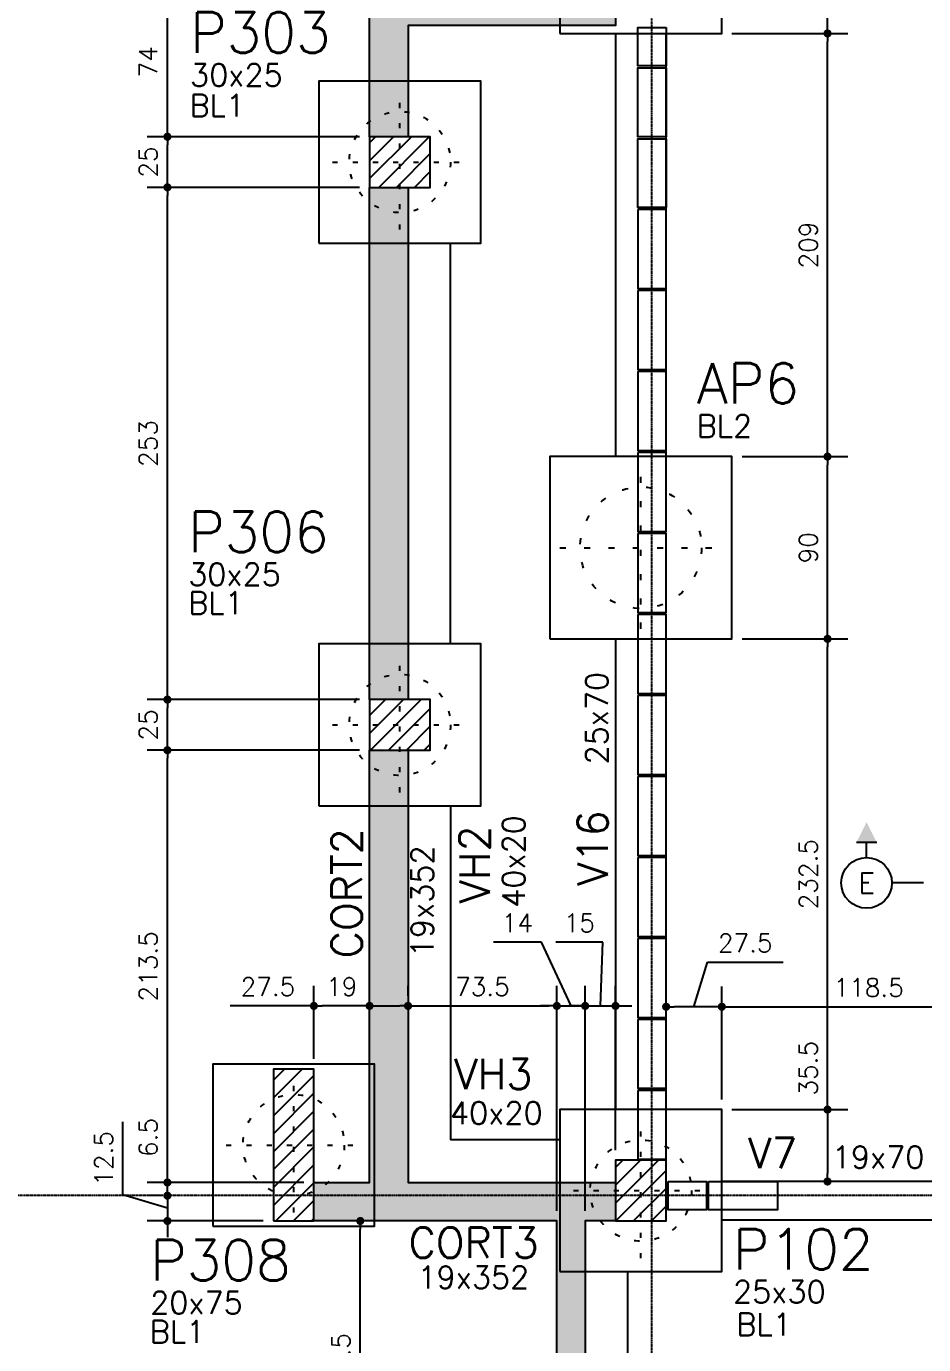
# Model space of a CAD drawing. Extents: x -856 to 20282, y 14720 to 28231.
# Drawn here: x 1349 to 1793, y 24366 to 25017 of the extents above; entities that cross this region are included whole.
import ezdxf
from ezdxf.enums import TextEntityAlignment as Align

# ---------------------------------------------------------------- set-up
doc = ezdxf.new("R2010")
doc.units = 0
doc.linetypes.add('AXES', pattern=[0.54, 0.3, -0.08, 0.08, -0.08])
doc.linetypes.add('ESTILO_TQS_0002', pattern=[0.4, 0.1, -0.3])
doc.layers.get('0').update_dxf_attribs({"linetype": 'CONTINUOUS'})
doc.layers.get('Defpoints').update_dxf_attribs({"linetype": 'CONTINUOUS'})
for name, color, linetype in [('228', 2, 'CONTINUOUS'), ('BLOCO', 3, 'CONTINUOUS'), ('COTA', 1, 'CONTINUOUS'), ('EIXOS', 1, 'AXES'), ('ESTACA', 1, 'ESTILO_TQS_0002'), ('H2', 252, 'CONTINUOUS'), ('H5', 1, 'CONTINUOUS'), ('Linha_media', 4, 'CONTINUOUS'), ('P-D', 2, 'CONTINUOUS'), ('P-N', 5, 'CONTINUOUS'), ('PENA_5', 5, 'CONTINUOUS'), ('PIL-N', 4, 'CONTINUOUS'), ('PROJ', 252, 'CONTINUOUS'), ('VIG-D', 2, 'CONTINUOUS'), ('VIG-N', 4, 'CONTINUOUS'), ('VIGA', 3, 'CONTINUOUS')]:
    doc.layers.add(name, color=color, linetype=linetype)
doc.styles.add('COTA', font='romans.shx')
doc.styles.add('ROMANS', font='ROMANS')
doc.styles.get("Standard").update_dxf_attribs({"font": 'ROMANS.SHX'})
doc.dimstyles.new('forma', dxfattribs={"dimscale": 5, "dimtxt": 1.8, "dimasz": 0.8, "dimexe": 2, "dimexo": 1, "dimgap": 1, "dimtad": 1, "dimdec": 1, "dimzin": 9, "dimdsep": 46, "dimtxsty": 'COTA', "dimblk1": 'DOT', "dimblk2": 'DOT', "dimsah": 1, "dimcen": 0, "dimdle": 1, "dimclrd": 256, "dimclre": 256, "dimclrt": 2, "dimadec": 0, "dimazin": 0, "dimtfac": 1, "dimtdec": 0, "dimtmove": 0, "dimatfit": 3, "dimfxl": 1, "dimtolj": 1, "dimtzin": 0, "dimarcsym": 0})
pattern_1 = [(45, (0, 0), (-4.4194174, 4.4194174), [])]

# ---------------------------------------------------------------- blocks, each defined once
blk = doc.blocks.new('_EST60')
at = {"layer": 'ESTACA', "linetype": 'ESTILO_TQS_0002'}
for p, q in [((0, -1.333), (0, 1.333)), ((-1.333, 0), (1.333, 0))]:
    blk.add_line(p, q, dxfattribs=at)
blk.add_circle((0, 0), 1, dxfattribs=at)
blk = doc.blocks.new('_EST50')
at = {"layer": 'ESTACA', "linetype": 'ESTILO_TQS_0002'}
for p, q in [((0, -1.333), (0, 1.333)), ((-1.333, 0), (1.333, 0))]:
    blk.add_line(p, q, dxfattribs=at)
blk.add_circle((0, 0), 1, dxfattribs=at)
blk = doc.blocks.new('_Dot')
at = {"color": 0, "linetype": 'ByBlock', "lineweight": -2}
blk.add_line((-0.5, 0), (-1, 0), dxfattribs=at)
at = {"color": 0, "linetype": 'ByBlock', "const_width": 0.5}
blk.add_lwpolyline([(-0.25, 0, 1), (0.25, 0, 1)], format="xyb", close=True, dxfattribs=at)
blk = doc.blocks.new('*D85')
at = {"layer": 'COTA', "lineweight": -2, "transparency": 16777216}
for p, q in [((1538.67, 24427.09), (1504.42, 24427.09)), ((1514.42, 24285.59), (1514.42, 24423.09)), ((1595.51, 24281.59), (1504.42, 24281.59))]:
    blk.add_line(p, q, dxfattribs=at)
at = {"layer": 'Defpoints', "color": 0, "transparency": 16777216}
for p in [(1514.42, 24427.09), (1543.67, 24427.09), (1600.51, 24281.59)]:
    blk.add_point(p, dxfattribs=at)
at = {"layer": 'COTA', "lineweight": -2, "transparency": 16777216, "xscale": 4, "yscale": 4, "zscale": 4}
for p, rotation in [((1514.42, 24427.09), 90), ((1514.42, 24281.59), 270)]:
    blk.add_blockref('_Dot', p, dxfattribs=dict(at, rotation=rotation))
at = {"layer": 'COTA', "color": 2, "transparency": 16777216, "insert": (1504.92, 24354.34), "char_height": 9, "attachment_point": 5, "rotation": 90, "style": 'COTA'}
blk.add_mtext('\\A1;145.5 ', dxfattribs=at)
blk = doc.blocks.new('*D86')
at = {"layer": 'COTA', "lineweight": -2, "transparency": 16777216}
for p, q in [((1491.51, 24507.09), (1491.51, 24543.3)), ((1519.01, 24507.09), (1519.01, 24543.3)), ((1491.51, 24533.3), (1450.09, 24533.3)), ((1515.01, 24533.3), (1495.51, 24533.3))]:
    blk.add_line(p, q, dxfattribs=at)
at = {"layer": 'Defpoints', "color": 0, "transparency": 16777216}
for p in [(1519.01, 24533.3), (1491.51, 24502.09), (1519.01, 24502.09)]:
    blk.add_point(p, dxfattribs=at)
at = {"layer": 'COTA', "lineweight": -2, "transparency": 16777216, "xscale": 4, "yscale": 4, "zscale": 4, "rotation": 180}
blk.add_blockref('_Dot', (1491.51, 24533.3), dxfattribs=at)
at = {"layer": 'COTA', "lineweight": -2, "transparency": 16777216, "xscale": 4, "yscale": 4, "zscale": 4}
blk.add_blockref('_Dot', (1519.01, 24533.3), dxfattribs=at)
at = {"layer": 'COTA', "color": 2, "transparency": 16777216, "insert": (1468.8, 24542.8), "char_height": 9, "attachment_point": 5, "style": 'COTA'}
blk.add_mtext('\\A1;27.5 ', dxfattribs=at)
blk = doc.blocks.new('*D87')
at = {"layer": 'COTA', "lineweight": -2, "transparency": 16777216}
for p, q in [((1519.01, 24507.09), (1519.01, 24543.3)), ((1538.01, 24538.3), (1538.01, 24543.3)), ((1523.01, 24533.3), (1534.01, 24533.3))]:
    blk.add_line(p, q, dxfattribs=at)
at = {"layer": 'Defpoints', "color": 0, "transparency": 16777216}
for p in [(1538.01, 24533.3), (1538.01, 24533.3), (1519.01, 24502.09)]:
    blk.add_point(p, dxfattribs=at)
at = {"layer": 'COTA', "lineweight": -2, "transparency": 16777216, "xscale": 4, "yscale": 4, "zscale": 4, "rotation": 180}
blk.add_blockref('_Dot', (1519.01, 24533.3), dxfattribs=at)
at = {"layer": 'COTA', "lineweight": -2, "transparency": 16777216, "xscale": 4, "yscale": 4, "zscale": 4}
blk.add_blockref('_Dot', (1538.01, 24533.3), dxfattribs=at)
at = {"layer": 'COTA', "color": 2, "transparency": 16777216, "insert": (1505.26, 24542.8), "char_height": 9, "attachment_point": 5, "style": 'COTA'}
blk.add_mtext('\\A1;19 ', dxfattribs=at)
blk = doc.blocks.new('*D88')
at = {"layer": 'COTA', "lineweight": -2, "transparency": 16777216}
for p, q in [((1538.01, 24538.3), (1538.01, 24543.3)), ((1611.51, 24432.09), (1611.51, 24543.3)), ((1542.01, 24533.3), (1607.51, 24533.3))]:
    blk.add_line(p, q, dxfattribs=at)
at = {"layer": 'Defpoints', "color": 0, "transparency": 16777216}
for p in [(1538.01, 24533.3), (1611.51, 24533.3), (1611.51, 24427.09)]:
    blk.add_point(p, dxfattribs=at)
at = {"layer": 'COTA', "lineweight": -2, "transparency": 16777216, "xscale": 4, "yscale": 4, "zscale": 4, "rotation": 180}
blk.add_blockref('_Dot', (1538.01, 24533.3), dxfattribs=at)
at = {"layer": 'COTA', "lineweight": -2, "transparency": 16777216, "xscale": 4, "yscale": 4, "zscale": 4}
blk.add_blockref('_Dot', (1611.51, 24533.3), dxfattribs=at)
at = {"layer": 'COTA', "color": 2, "transparency": 16777216, "insert": (1574.76, 24542.8), "char_height": 9, "attachment_point": 5, "style": 'COTA'}
blk.add_mtext('\\A1;73.5 ', dxfattribs=at)
blk = doc.blocks.new('*D89')
at = {"layer": 'COTA', "lineweight": -2, "transparency": 16777216}
for p, q in [((1603.86, 24564.8), (1580.15, 24564.8)), ((1618.51, 24533.3), (1603.86, 24564.8)), ((1611.51, 24432.09), (1611.51, 24543.3)), ((1625.51, 24432.09), (1625.51, 24543.3)), ((1607.51, 24533.3), (1603.51, 24533.3)), ((1611.51, 24533.3), (1625.51, 24533.3)), ((1611.51, 24533.3), (1625.51, 24533.3)), ((1629.51, 24533.3), (1633.51, 24533.3))]:
    blk.add_line(p, q, dxfattribs=at)
at = {"layer": 'Defpoints', "color": 0, "transparency": 16777216}
for p in [(1625.51, 24533.3), (1611.51, 24427.09), (1625.51, 24427.09)]:
    blk.add_point(p, dxfattribs=at)
at = {"layer": 'COTA', "lineweight": -2, "transparency": 16777216, "xscale": 4, "yscale": 4, "zscale": 4}
blk.add_blockref('_Dot', (1611.51, 24533.3), dxfattribs=at)
at = {"layer": 'COTA', "lineweight": -2, "transparency": 16777216, "xscale": 4, "yscale": 4, "zscale": 4, "rotation": 180}
blk.add_blockref('_Dot', (1625.51, 24533.3), dxfattribs=at)
at = {"layer": 'COTA', "color": 2, "transparency": 16777216, "insert": (1592, 24574.3), "char_height": 9, "attachment_point": 5, "style": 'COTA'}
blk.add_mtext('\\A1;14 ', dxfattribs=at)
blk = doc.blocks.new('*D90')
at = {"layer": 'COTA', "lineweight": -2, "transparency": 16777216}
for p, q in [((1634.28, 24564.8), (1610.99, 24564.8)), ((1633.01, 24533.3), (1634.28, 24564.8)), ((1625.51, 24432.09), (1625.51, 24543.3)), ((1640.51, 24462.09), (1640.51, 24543.3)), ((1621.51, 24533.3), (1617.51, 24533.3)), ((1625.51, 24533.3), (1640.51, 24533.3)), ((1625.51, 24533.3), (1640.51, 24533.3)), ((1644.51, 24533.3), (1648.51, 24533.3))]:
    blk.add_line(p, q, dxfattribs=at)
at = {"layer": 'Defpoints', "color": 0, "transparency": 16777216}
for p in [(1640.51, 24533.3), (1640.51, 24457.09), (1625.51, 24427.09)]:
    blk.add_point(p, dxfattribs=at)
at = {"layer": 'COTA', "lineweight": -2, "transparency": 16777216, "xscale": 4, "yscale": 4, "zscale": 4}
blk.add_blockref('_Dot', (1625.51, 24533.3), dxfattribs=at)
at = {"layer": 'COTA', "lineweight": -2, "transparency": 16777216, "xscale": 4, "yscale": 4, "zscale": 4, "rotation": 180}
blk.add_blockref('_Dot', (1640.51, 24533.3), dxfattribs=at)
at = {"layer": 'COTA', "color": 2, "transparency": 16777216, "insert": (1622.64, 24574.3), "char_height": 9, "attachment_point": 5, "style": 'COTA'}
blk.add_mtext('\\A1;15 ', dxfattribs=at)
blk = doc.blocks.new('*D91')
at = {"layer": 'COTA', "lineweight": -2, "transparency": 16777216}
for p, q in [((1419.14, 24450.09), (1419.14, 24482.52)), ((1486.51, 24446.09), (1409.14, 24446.09)), ((1419.14, 24439.59), (1419.14, 24446.09)), ((1416.89, 24439.59), (1409.14, 24439.59)), ((1419.14, 24435.59), (1419.14, 24431.59))]:
    blk.add_line(p, q, dxfattribs=at)
at = {"layer": 'Defpoints', "color": 0, "transparency": 16777216}
for p in [(1419.14, 24446.09), (1491.51, 24446.09), (1421.89, 24439.59)]:
    blk.add_point(p, dxfattribs=at)
at = {"layer": 'COTA', "lineweight": -2, "transparency": 16777216, "xscale": 4, "yscale": 4, "zscale": 4}
for p, rotation in [((1419.14, 24446.09), 270), ((1419.14, 24439.59), 90)]:
    blk.add_blockref('_Dot', p, dxfattribs=dict(at, rotation=rotation))
at = {"layer": 'COTA', "color": 2, "transparency": 16777216, "insert": (1409.64, 24468.31), "char_height": 9, "attachment_point": 5, "rotation": 90, "style": 'COTA'}
blk.add_mtext('\\A1;6.5 ', dxfattribs=at)
blk = doc.blocks.new('*D92')
at = {"layer": 'COTA', "lineweight": -2, "transparency": 16777216}
for p, q in [((1514.01, 24659.59), (1409.14, 24659.59)), ((1419.14, 24450.09), (1419.14, 24655.59)), ((1486.51, 24446.09), (1409.14, 24446.09))]:
    blk.add_line(p, q, dxfattribs=at)
at = {"layer": 'Defpoints', "color": 0, "transparency": 16777216}
for p in [(1419.14, 24659.59), (1519.01, 24659.59), (1491.51, 24446.09)]:
    blk.add_point(p, dxfattribs=at)
at = {"layer": 'COTA', "lineweight": -2, "transparency": 16777216, "xscale": 4, "yscale": 4, "zscale": 4}
for p, rotation in [((1419.14, 24659.59), 90), ((1419.14, 24446.09), 270)]:
    blk.add_blockref('_Dot', p, dxfattribs=dict(at, rotation=rotation))
at = {"layer": 'COTA', "color": 2, "transparency": 16777216, "insert": (1409.64, 24552.84), "char_height": 9, "attachment_point": 5, "rotation": 90, "style": 'COTA'}
blk.add_mtext('\\A1;213.5 ', dxfattribs=at)
blk = doc.blocks.new('*D93')
at = {"layer": 'COTA', "lineweight": -2, "transparency": 16777216}
for p, q in [((1514.01, 24684.59), (1409.14, 24684.59)), ((1419.14, 24663.59), (1419.14, 24680.59)), ((1514.01, 24659.59), (1409.14, 24659.59))]:
    blk.add_line(p, q, dxfattribs=at)
at = {"layer": 'Defpoints', "color": 0, "transparency": 16777216}
for p in [(1419.14, 24684.59), (1519.01, 24684.59), (1519.01, 24659.59)]:
    blk.add_point(p, dxfattribs=at)
at = {"layer": 'COTA', "lineweight": -2, "transparency": 16777216, "xscale": 4, "yscale": 4, "zscale": 4}
for p, rotation in [((1419.14, 24684.59), 90), ((1419.14, 24659.59), 270)]:
    blk.add_blockref('_Dot', p, dxfattribs=dict(at, rotation=rotation))
at = {"layer": 'COTA', "color": 2, "transparency": 16777216, "insert": (1409.64, 24672.09), "char_height": 9, "attachment_point": 5, "rotation": 90, "style": 'COTA'}
blk.add_mtext('\\A1;25 ', dxfattribs=at)
blk = doc.blocks.new('*D94')
at = {"layer": 'COTA', "lineweight": -2, "transparency": 16777216}
for p, q in [((1514.01, 24937.59), (1409.14, 24937.59)), ((1419.14, 24688.59), (1419.14, 24933.59)), ((1514.01, 24684.59), (1409.14, 24684.59))]:
    blk.add_line(p, q, dxfattribs=at)
at = {"layer": 'Defpoints', "color": 0, "transparency": 16777216}
for p in [(1419.14, 24937.59), (1519.01, 24937.59), (1519.01, 24684.59)]:
    blk.add_point(p, dxfattribs=at)
at = {"layer": 'COTA', "lineweight": -2, "transparency": 16777216, "xscale": 4, "yscale": 4, "zscale": 4}
for p, rotation in [((1419.14, 24937.59), 90), ((1419.14, 24684.59), 270)]:
    blk.add_blockref('_Dot', p, dxfattribs=dict(at, rotation=rotation))
at = {"layer": 'COTA', "color": 2, "transparency": 16777216, "insert": (1409.64, 24811.09), "char_height": 9, "attachment_point": 5, "rotation": 90, "style": 'COTA'}
blk.add_mtext('\\A1;253 ', dxfattribs=at)
blk = doc.blocks.new('*D95')
at = {"layer": 'COTA', "lineweight": -2, "transparency": 16777216}
for p, q in [((1514.01, 24962.59), (1409.14, 24962.59)), ((1419.14, 24941.59), (1419.14, 24958.59)), ((1514.01, 24937.59), (1409.14, 24937.59))]:
    blk.add_line(p, q, dxfattribs=at)
at = {"layer": 'Defpoints', "color": 0, "transparency": 16777216}
for p in [(1419.14, 24962.59), (1519.01, 24962.59), (1519.01, 24937.59)]:
    blk.add_point(p, dxfattribs=at)
at = {"layer": 'COTA', "lineweight": -2, "transparency": 16777216, "xscale": 4, "yscale": 4, "zscale": 4}
for p, rotation in [((1419.14, 24962.59), 90), ((1419.14, 24937.59), 270)]:
    blk.add_blockref('_Dot', p, dxfattribs=dict(at, rotation=rotation))
at = {"layer": 'COTA', "color": 2, "transparency": 16777216, "insert": (1409.64, 24950.09), "char_height": 9, "attachment_point": 5, "rotation": 90, "style": 'COTA'}
blk.add_mtext('\\A1;25 ', dxfattribs=at)
blk = doc.blocks.new('*D96')
at = {"layer": 'COTA', "lineweight": -2, "transparency": 16777216}
for p, q in [((1514.01, 25036.59), (1409.14, 25036.59)), ((1419.14, 24966.59), (1419.14, 25032.59)), ((1514.01, 24962.59), (1409.14, 24962.59))]:
    blk.add_line(p, q, dxfattribs=at)
at = {"layer": 'Defpoints', "color": 0, "transparency": 16777216}
for p in [(1419.14, 25036.59), (1519.01, 25036.59), (1519.01, 24962.59)]:
    blk.add_point(p, dxfattribs=at)
at = {"layer": 'COTA', "lineweight": -2, "transparency": 16777216, "xscale": 4, "yscale": 4, "zscale": 4}
for p, rotation in [((1419.14, 25036.59), 90), ((1419.14, 24962.59), 270)]:
    blk.add_blockref('_Dot', p, dxfattribs=dict(at, rotation=rotation))
at = {"layer": 'COTA', "color": 2, "transparency": 16777216, "insert": (1409.64, 24999.59), "char_height": 9, "attachment_point": 5, "rotation": 90, "style": 'COTA'}
blk.add_mtext('\\A1;74 ', dxfattribs=at)
blk = doc.blocks.new('*D97')
at = {"layer": 'COTA', "lineweight": -2, "transparency": 16777216}
for p, q in [((1703.01, 24714.59), (1755.22, 24714.59)), ((1745.22, 24486.09), (1745.22, 24710.59)), ((1698.01, 24482.09), (1755.22, 24482.09))]:
    blk.add_line(p, q, dxfattribs=at)
at = {"layer": 'Defpoints', "color": 0, "transparency": 16777216}
for p in [(1698.01, 24714.59), (1745.22, 24714.59), (1693.01, 24482.09)]:
    blk.add_point(p, dxfattribs=at)
at = {"layer": 'COTA', "lineweight": -2, "transparency": 16777216, "xscale": 4, "yscale": 4, "zscale": 4}
for p, rotation in [((1745.22, 24714.59), 90), ((1745.22, 24482.09), 270)]:
    blk.add_blockref('_Dot', p, dxfattribs=dict(at, rotation=rotation))
at = {"layer": 'COTA', "color": 2, "transparency": 16777216, "insert": (1735.72, 24598.34), "char_height": 9, "attachment_point": 5, "rotation": 90, "style": 'COTA'}
blk.add_mtext('\\A1;232.5 ', dxfattribs=at)
blk = doc.blocks.new('*D98')
at = {"layer": 'COTA', "lineweight": -2, "transparency": 16777216}
for p, q in [((1703.01, 24804.59), (1755.22, 24804.59)), ((1745.22, 24718.59), (1745.22, 24800.59)), ((1703.01, 24714.59), (1755.22, 24714.59))]:
    blk.add_line(p, q, dxfattribs=at)
at = {"layer": 'Defpoints', "color": 0, "transparency": 16777216}
for p in [(1698.01, 24804.59), (1745.22, 24804.59), (1698.01, 24714.59)]:
    blk.add_point(p, dxfattribs=at)
at = {"layer": 'COTA', "lineweight": -2, "transparency": 16777216, "xscale": 4, "yscale": 4, "zscale": 4}
for p, rotation in [((1745.22, 24804.59), 90), ((1745.22, 24714.59), 270)]:
    blk.add_blockref('_Dot', p, dxfattribs=dict(at, rotation=rotation))
at = {"layer": 'COTA', "color": 2, "transparency": 16777216, "insert": (1735.72, 24759.59), "char_height": 9, "attachment_point": 5, "rotation": 90, "style": 'COTA'}
blk.add_mtext('\\A1;90 ', dxfattribs=at)
blk = doc.blocks.new('*D99')
at = {"layer": 'COTA', "lineweight": -2, "transparency": 16777216}
for p, q in [((1698.01, 25013.59), (1755.22, 25013.59)), ((1745.22, 24808.59), (1745.22, 25009.59)), ((1703.01, 24804.59), (1755.22, 24804.59))]:
    blk.add_line(p, q, dxfattribs=at)
at = {"layer": 'Defpoints', "color": 0, "transparency": 16777216}
for p in [(1693.01, 25013.59), (1745.22, 25013.59), (1698.01, 24804.59)]:
    blk.add_point(p, dxfattribs=at)
at = {"layer": 'COTA', "lineweight": -2, "transparency": 16777216, "xscale": 4, "yscale": 4, "zscale": 4}
for p, rotation in [((1745.22, 25013.59), 90), ((1745.22, 24804.59), 270)]:
    blk.add_blockref('_Dot', p, dxfattribs=dict(at, rotation=rotation))
at = {"layer": 'COTA', "color": 2, "transparency": 16777216, "insert": (1735.72, 24909.09), "char_height": 9, "attachment_point": 5, "rotation": 90, "style": 'COTA'}
blk.add_mtext('\\A1;209 ', dxfattribs=at)
blk = doc.blocks.new('*D100')
at = {"layer": 'COTA', "lineweight": -2, "transparency": 16777216}
for p, q in [((1734.43, 25063.59), (1755.22, 25063.59)), ((1745.22, 25017.59), (1745.22, 25059.59)), ((1698.01, 25013.59), (1755.22, 25013.59))]:
    blk.add_line(p, q, dxfattribs=at)
at = {"layer": 'Defpoints', "color": 0, "transparency": 16777216}
for p in [(1729.43, 25063.59), (1745.22, 25063.59), (1693.01, 25013.59)]:
    blk.add_point(p, dxfattribs=at)
at = {"layer": 'COTA', "lineweight": -2, "transparency": 16777216, "xscale": 4, "yscale": 4, "zscale": 4}
for p, rotation in [((1745.22, 25063.59), 90), ((1745.22, 25013.59), 270)]:
    blk.add_blockref('_Dot', p, dxfattribs=dict(at, rotation=rotation))
at = {"layer": 'COTA', "color": 2, "transparency": 16777216, "insert": (1735.72, 25038.59), "char_height": 9, "attachment_point": 5, "rotation": 90, "style": 'COTA'}
blk.add_mtext('\\A1;50 ', dxfattribs=at)
blk = doc.blocks.new('*D111')
at = {"layer": 'COTA', "lineweight": -2, "transparency": 16777216}
for p, q in [((1698.01, 24482.09), (1755.22, 24482.09)), ((1745.22, 24478.09), (1745.22, 24450.59)), ((1741.76, 24446.59), (1735.22, 24446.59))]:
    blk.add_line(p, q, dxfattribs=at)
at = {"layer": 'Defpoints', "color": 0, "transparency": 16777216}
for p in [(1693.01, 24482.09), (1745.22, 24446.59), (1746.76, 24446.59)]:
    blk.add_point(p, dxfattribs=at)
at = {"layer": 'COTA', "lineweight": -2, "transparency": 16777216, "xscale": 4, "yscale": 4, "zscale": 4}
for p, rotation in [((1745.22, 24482.09), 90), ((1745.22, 24446.59), 270)]:
    blk.add_blockref('_Dot', p, dxfattribs=dict(at, rotation=rotation))
at = {"layer": 'COTA', "color": 2, "transparency": 16777216, "insert": (1735.72, 24502.52), "char_height": 9, "attachment_point": 5, "rotation": 90, "style": 'COTA'}
blk.add_mtext('\\A1;35.5 ', dxfattribs=at)
blk = doc.blocks.new('*D151')
at = {"layer": 'COTA', "lineweight": -2, "transparency": 16777216}
for p, q in [((1693.01, 24487.09), (1693.01, 24542.88)), ((1811.51, 24535.5), (1811.51, 24542.88)), ((1697.01, 24532.88), (1807.51, 24532.88))]:
    blk.add_line(p, q, dxfattribs=at)
at = {"layer": 'Defpoints', "color": 0, "transparency": 16777216}
for p in [(1811.51, 24532.88), (1811.51, 24530.5), (1693.01, 24482.09)]:
    blk.add_point(p, dxfattribs=at)
at = {"layer": 'COTA', "lineweight": -2, "transparency": 16777216, "xscale": 4, "yscale": 4, "zscale": 4, "rotation": 180}
blk.add_blockref('_Dot', (1693.01, 24532.88), dxfattribs=at)
at = {"layer": 'COTA', "lineweight": -2, "transparency": 16777216, "xscale": 4, "yscale": 4, "zscale": 4}
blk.add_blockref('_Dot', (1811.51, 24532.88), dxfattribs=at)
at = {"layer": 'COTA', "color": 2, "transparency": 16777216, "insert": (1765.57, 24542.38), "char_height": 9, "attachment_point": 5, "style": 'COTA'}
blk.add_mtext('\\A1;118.5 ', dxfattribs=at)
blk = doc.blocks.new('*D152')
at = {"layer": 'COTA', "lineweight": -2, "transparency": 16777216}
for p, q in [((1679.26, 24532.88), (1685.86, 24554.88)), ((1685.86, 24554.88), (1723.29, 24554.88)), ((1665.51, 24532.59), (1665.51, 24542.88)), ((1693.01, 24487.09), (1693.01, 24542.88)), ((1689.01, 24532.88), (1669.51, 24532.88))]:
    blk.add_line(p, q, dxfattribs=at)
at = {"layer": 'Defpoints', "color": 0, "transparency": 16777216}
for p in [(1665.51, 24532.88), (1665.51, 24527.59), (1693.01, 24482.09)]:
    blk.add_point(p, dxfattribs=at)
at = {"layer": 'COTA', "lineweight": -2, "transparency": 16777216, "xscale": 4, "yscale": 4, "zscale": 4, "rotation": 180}
blk.add_blockref('_Dot', (1665.51, 24532.88), dxfattribs=at)
at = {"layer": 'COTA', "lineweight": -2, "transparency": 16777216, "xscale": 4, "yscale": 4, "zscale": 4}
blk.add_blockref('_Dot', (1693.01, 24532.88), dxfattribs=at)
at = {"layer": 'COTA', "color": 2, "transparency": 16777216, "insert": (1704.58, 24564.38), "char_height": 9, "attachment_point": 5, "style": 'COTA'}
blk.add_mtext('\\A1;27.5 ', dxfattribs=at)
blk = doc.blocks.new('seção_esq')
at = {"layer": 'Linha_media'}
for p, q in [((1, 4), (-1, 4)), ((0, 2.5), (0, 4)), ((5.62, 0), (2.5, 0))]:
    blk.add_line(p, q, dxfattribs=at)
blk.add_circle((0, 0), 2.5, dxfattribs=at)
blk.add_solid([(1, 4), (0, 6), (-1, 4)], dxfattribs=at)
blk = doc.blocks.new('atrib_seção')
at = {"layer": 'Linha_media', "style": 'ROMANS'}
blk.add_attdef('X', text='', height=2, dxfattribs=at).set_placement((0, 0), align=Align.MIDDLE)
blk = doc.blocks.new('*D43')
at = {"layer": 'COTA', "lineweight": -2, "transparency": 16777216}
for p, q in [((1397.14, 24439.94), (1397.14, 24476.09)), ((1419.14, 24443.59), (1419.14, 24447.59)), ((1419.14, 24433.34), (1397.14, 24439.94)), ((1416.89, 24439.59), (1409.14, 24439.59)), ((1419.14, 24439.59), (1419.14, 24427.09)), ((1419.14, 24439.59), (1419.14, 24427.09)), ((1466.51, 24427.09), (1409.14, 24427.09)), ((1419.14, 24423.09), (1419.14, 24419.09))]:
    blk.add_line(p, q, dxfattribs=at)
at = {"layer": 'Defpoints', "color": 0, "transparency": 16777216}
for p in [(1421.89, 24439.59), (1419.14, 24427.09), (1471.51, 24427.09)]:
    blk.add_point(p, dxfattribs=at)
at = {"layer": 'COTA', "lineweight": -2, "transparency": 16777216, "xscale": 4, "yscale": 4, "zscale": 4}
for p, rotation in [((1419.14, 24439.59), 270), ((1419.14, 24427.09), 90)]:
    blk.add_blockref('_Dot', p, dxfattribs=dict(at, rotation=rotation))
at = {"layer": 'COTA', "color": 2, "transparency": 16777216, "insert": (1387.64, 24458.01), "char_height": 9, "attachment_point": 5, "rotation": 90, "style": 'COTA'}
blk.add_mtext('\\A1;12.5 ', dxfattribs=at)
blk = doc.blocks.new('A$C93549396')
at = {"layer": 'PROJ'}
for points in [[(40, 1339.04), (40, 1320.04), (26, 1320.04), (26, 1339.04), (40, 1339.04)], [(40, 1319.04), (40, 1285.04), (26, 1285.04), (26, 1319.04), (40, 1319.04)], [(40, 1284.04), (40, 1250.04), (26, 1250.04), (26, 1284.04), (40, 1284.04)], [(26, 1249.04), (26, 1210.04), (40, 1210.04), (40, 1249.04), (26, 1249.04)], [(26, 1209.04), (26, 1170.04), (40, 1170.04), (40, 1209.04), (26, 1209.04)], [(26, 1169.04), (26, 1130.04), (40, 1130.04), (40, 1169.04), (26, 1169.04)], [(26, 1129.04), (26, 1090.04), (40, 1090.04), (40, 1129.04), (26, 1129.04)], [(26, 1089.04), (26, 1050.04), (40, 1050.04), (40, 1089.04), (26, 1089.04)], [(26, 1049.04), (26, 1010.04), (40, 1010.04), (40, 1049.04), (26, 1049.04)], [(26, 1009.04), (26, 970.04), (40, 970.04), (40, 1009.04), (26, 1009.04)], [(26, 969.04), (26, 930.04), (40, 930.04), (40, 969.04), (26, 969.04)], [(26, 929.04), (26, 890.04), (40, 890.04), (40, 929.04), (26, 929.04)], [(26, 889.04), (26, 850.04), (40, 850.04), (40, 889.04), (26, 889.04)], [(26, 849.04), (26, 815.04), (40, 815.04), (40, 849.04), (26, 849.04)], [(26, 814.04), (26, 780.04), (40, 780.04), (40, 814.04), (26, 814.04)], [(41, 769.04), (60, 769.04), (60, 755.04), (41, 755.04), (41, 769.04)], [(61, 769.04), (95, 769.04), (95, 755.04), (61, 755.04), (61, 769.04)]]:
    blk.add_lwpolyline(points, dxfattribs=at)

msp = doc.modelspace()

# ---------------------------------------------------------------- hatches: boundary and pattern name
at = {"layer": 'H2'}
h = msp.add_hatch(color=256, dxfattribs=at)
h.paths.add_polyline_path([(1519.01, 24962.59), (1538.01, 24962.59), (1538.01, 25017.59), (1640.51, 25017.59), (1640.51, 25036.59), (1519.01, 25036.59)])
h.paths.add_polyline_path([(1519.01, 24684.59), (1538.01, 24684.59), (1538.01, 24937.59), (1519.01, 24937.59)])
h.paths.add_polyline_path([(1538.01, 24659.59), (1519.01, 24659.59), (1519.01, 24446.09), (1491.51, 24446.09), (1491.51, 24439.59), (1640.51, 24439.59), (1640.51, 24446.09), (1538.01, 24446.09)])
msp.add_hatch(color=256, dxfattribs=at).paths.add_polyline_path([(1625.51, 24427.09), (1640.51, 24427.09), (1640.51, 24439.59), (1491.51, 24439.59), (1491.51, 24427.09), (1611.51, 24427.09), (1611.51, 24281.59), (1625.51, 24281.59)])
at = {"layer": 'H5'}
h = msp.add_hatch(dxfattribs=at)
h.set_pattern_fill('ANSI31', color=256, scale=50, style=0)
h.set_pattern_definition(pattern_1)
h.paths.add_polyline_path([(1519.01, 24937.59), (1549.01, 24937.59), (1549.01, 24962.59), (1519.01, 24962.59)])
h = msp.add_hatch(dxfattribs=at)
h.set_pattern_fill('ANSI31', color=256, scale=50, style=0)
h.set_pattern_definition(pattern_1)
h.paths.add_polyline_path([(1519.01, 24659.59), (1549.01, 24659.59), (1549.01, 24684.59), (1519.01, 24684.59)])
h = msp.add_hatch(dxfattribs=at)
h.set_pattern_fill('ANSI31', color=256, scale=50, style=0)
h.set_pattern_definition(pattern_1)
h.paths.add_polyline_path([(1471.51, 24427.09), (1491.51, 24427.09), (1491.51, 24502.09), (1471.51, 24502.09)])
h = msp.add_hatch(dxfattribs=at)
h.set_pattern_fill('ANSI31', color=256, scale=50, style=0)
h.set_pattern_definition(pattern_1)
h.paths.add_polyline_path([(1640.51, 24427.09), (1665.51, 24427.09), (1665.51, 24457.09), (1640.51, 24457.09)])

# ---------------------------------------------------------------- linework, layer by layer
at = {"layer": 'BLOCO', "linetype": 'Continuous'}
for points in [[(1613.01, 25013.59), (1693.01, 25013.59), (1693.01, 25093.59), (1613.01, 25093.59), (1613.01, 25013.59)], [(1494.01, 24910.09), (1574.01, 24910.09), (1574.01, 24990.09), (1494.01, 24990.09), (1494.01, 24910.09)], [(1608.01, 24714.59), (1698.01, 24714.59), (1698.01, 24804.59), (1608.01, 24804.59), (1608.01, 24714.59)], [(1494.01, 24632.09), (1574.01, 24632.09), (1574.01, 24712.09), (1494.01, 24712.09), (1494.01, 24632.09)], [(1441.51, 24424.59), (1521.51, 24424.59), (1521.51, 24504.59), (1441.51, 24504.59), (1441.51, 24424.59)], [(1613.01, 24402.09), (1693.01, 24402.09), (1693.01, 24482.09), (1613.01, 24482.09), (1613.01, 24402.09)]]:
    msp.add_lwpolyline(points, dxfattribs=at)
at = {"layer": 'EIXOS', "color": 244, "true_color": 0x991b1e}
for p, q in [((1658.51, 23639.51), (1658.51, 25312.65)), ((3416.67, 24439.59), (632.05, 24439.59))]:
    msp.add_line(p, q, dxfattribs=at)
at = {"layer": 'P-N', "linetype": 'Continuous'}
for points in [[(1519.01, 24937.59), (1549.01, 24937.59), (1549.01, 24962.59), (1519.01, 24962.59), (1519.01, 24937.59)], [(1519.01, 24659.59), (1549.01, 24659.59), (1549.01, 24684.59), (1519.01, 24684.59), (1519.01, 24659.59)], [(1471.51, 24427.09), (1491.51, 24427.09), (1491.51, 24502.09), (1471.51, 24502.09), (1471.51, 24427.09)], [(1640.51, 24427.09), (1665.51, 24427.09), (1665.51, 24457.09), (1640.51, 24457.09), (1640.51, 24427.09)]]:
    msp.add_lwpolyline(points, dxfattribs=at)
at = {"layer": 'PENA_5'}
for points in [[(1519.01, 24962.59), (1519.01, 25036.59), (1640.51, 25036.59), (1640.51, 25017.59), (1538.01, 25017.59), (1538.01, 24962.59)], [(1519.01, 24684.59), (1519.01, 24937.59)], [(1538.01, 24937.59), (1538.01, 24684.59)], [(1538.01, 24660.41), (1538.01, 24446.09), (1640.51, 24446.09), (1640.51, 24427.09), (1625.51, 24427.09), (1625.51, 24281.59), (1611.51, 24281.59), (1611.51, 24427.09), (1491.51, 24427.09), (1491.51, 24446.09), (1519.01, 24446.09), (1519.01, 24659.59)]]:
    msp.add_lwpolyline(points, dxfattribs=at)
at = {"layer": 'VIGA'}
for p, q in [((1640.51, 25013.59), (1640.51, 24804.59)), ((1665.51, 24804.59), (1665.51, 25013.59)), ((1559.01, 24712.09), (1559.01, 24910.09)), ((1640.51, 24714.59), (1640.51, 24482.09)), ((1665.51, 24482.09), (1665.51, 24714.59)), ((1559.01, 24632.09), (1559.01, 24467.09)), ((1613.01, 24467.09), (1559.01, 24467.09)), ((1800.51, 24446.59), (1693.01, 24446.59)), ((1693.01, 24427.59), (1800.51, 24427.59)), ((1646.51, 24311.59), (1646.51, 24402.09))]:
    msp.add_line(p, q, dxfattribs=at)

# ---------------------------------------------------------------- block references
at = {"layer": '228', "linetype": 'Continuous'}
for name, p, xscale, yscale in [('_EST50', (1534.01, 24950.09), 25, 25), ('_EST60', (1653.01, 24759.59), 30, 30), ('_EST50', (1534.01, 24672.09), 25, 25), ('_EST50', (1481.51, 24464.59), 25, 25), ('_EST50', (1653.01, 24442.09), 25, 25)]:
    msp.add_blockref(name, p, dxfattribs=dict(at, xscale=xscale, yscale=yscale))
at = {"layer": 'COTA', "xscale": 5, "yscale": 5, "zscale": 5}
msp.add_blockref('seção_esq', (1764.52, 24594.07), dxfattribs=at)
msp.add_blockref('atrib_seção', (1764.52, 24594.07), dxfattribs=at).add_auto_attribs({'X': 'E'})
at = {"layer": 'PROJ'}
msp.add_blockref('A$C93549396', (1625.51, 23677.56), dxfattribs=at)

# ---------------------------------------------------------------- texts
at = {"layer": 'P-D', "linetype": 'Continuous'}
for s, p in [('30x25', (1430.35, 24987.56)), ('BL1', (1430.1, 24972.52)), ('BL2', (1680.64, 24814.25)), ('30x25', (1429.45, 24740.93)), ('BL1', (1429.48, 24726.86)), ('25x30', (1698.56, 24386.61)), ('20x75', (1410.65, 24381.21)), ('BL1', (1410.45, 24366.88)), ('BL1', (1700.21, 24370.52))]:
    msp.add_text(s, height=11, dxfattribs=at).set_placement(p)
at = {"layer": 'PIL-N', "linetype": 'Continuous'}
for s, p in [('P303', (1430.35, 25004.06)), ('AP6', (1680.64, 24830.75)), ('P306', (1429.45, 24757.43)), ('P102', (1698.56, 24403.11)), ('P308', (1410.65, 24397.71))]:
    msp.add_text(s, height=20, dxfattribs=at).set_placement(p)
at = {"layer": 'VIG-D', "linetype": 'Continuous'}
for s, p in [('25x70', (1636.76, 24652.56)), ('40x20', (1595.65, 24581.77)), ('19x352', (1550.54, 24557.37))]:
    msp.add_text(s, height=11, rotation=90, dxfattribs=at).set_placement(p)
for s, p in [('40x20', (1558.75, 24474.9)), ('19x70', (1747.38, 24453.09)), ('19x352', (1542.68, 24393.77))]:
    msp.add_text(s, height=11, dxfattribs=at).set_placement(p)
at = {"layer": 'VIG-N', "linetype": 'Continuous'}
for s, p in [('V16', (1636.76, 24592.56)), ('CORT2', (1515.26, 24556.78)), ('VH2', (1578.37, 24583.85))]:
    msp.add_text(s, height=15, rotation=90, dxfattribs=at).set_placement(p)
for s, p in [('VH3', (1560.83, 24492.18)), ('V7', (1705.97, 24453.1)), ('CORT3', (1538.27, 24408.86))]:
    msp.add_text(s, height=15, dxfattribs=at).set_placement(p)

# ---------------------------------------------------------------- dimensions: what is measured, and where the dimension line sits
at = {"layer": 'COTA'}
for base, p1, p2, override, picture, middle in [((1745.22, 25063.59), (1693.01, 25013.59), (1729.43, 25063.59), {"dimpost": ' ', "dimtmove": 1}, '*D100', (1735.72, 25038.59)), ((1419.14, 25036.59), (1519.01, 24962.59), (1519.01, 25036.59), {"dimpost": ' ', "dimtmove": 1}, '*D96', (1409.64, 24999.59)), ((1745.22, 25013.59), (1698.01, 24804.59), (1693.01, 25013.59), {"dimpost": ' ', "dimtmove": 1}, '*D99', (1735.72, 24909.09)), ((1419.14, 24962.59), (1519.01, 24937.59), (1519.01, 24962.59), {"dimpost": ' ', "dimtmove": 1}, '*D95', (1409.64, 24950.09)), ((1419.14, 24937.59), (1519.01, 24684.59), (1519.01, 24937.59), {"dimpost": ' ', "dimtmove": 1}, '*D94', (1409.64, 24811.09)), ((1745.22, 24804.59), (1698.01, 24714.59), (1698.01, 24804.59), {"dimpost": ' ', "dimtmove": 1}, '*D98', (1735.72, 24759.59)), ((1745.22, 24714.59), (1693.01, 24482.09), (1698.01, 24714.59), {"dimpost": ' '}, '*D97', (1735.72, 24598.34)), ((1419.14, 24684.59), (1519.01, 24659.59), (1519.01, 24684.59), {"dimpost": ' ', "dimtmove": 1}, '*D93', (1409.64, 24672.09)), ((1419.14, 24659.59), (1491.51, 24446.09), (1519.01, 24659.59), {"dimpost": ' ', "dimtmove": 1}, '*D92', (1409.64, 24552.84)), ((1419.14, 24446.09), (1421.89, 24439.59), (1491.51, 24446.09), {"dimpost": ' '}, '*D91', (1409.64, 24468.31)), ((1419.14, 24427.09), (1421.89, 24439.59), (1471.51, 24427.09), {"dimpost": ' ', "dimtmove": 1}, '*D43', (1387.64, 24444.94)), ((1514.42, 24427.09), (1600.51, 24281.59), (1543.67, 24427.09), {"dimpost": ' ', "dimtmove": 1}, '*D85', (1504.92, 24354.34))]:
    dim = msp.add_linear_dim(base=base, p1=p1, p2=p2, angle=90, dimstyle='forma', override=override, dxfattribs=at)
    dim.commit()
    dim.dimension.update_dxf_attribs({"geometry": picture, "text_midpoint": middle})
for base, p1, p2, override, picture, middle in [((1625.51, 24533.3), (1611.51, 24427.09), (1625.51, 24427.09), {"dimpost": ' ', "dimtmove": 1}, '*D89', (1598.86, 24564.8)), ((1640.51, 24533.3), (1625.51, 24427.09), (1640.51, 24457.09), {"dimpost": ' ', "dimtmove": 1}, '*D90', (1629.28, 24564.8)), ((1519.01, 24533.3), (1491.51, 24502.09), (1519.01, 24502.09), {"dimpost": ' '}, '*D86', (1468.8, 24533.3)), ((1538.01, 24533.3), (1519.01, 24502.09), (1538.01, 24533.3), {"dimpost": ' ', "dimtmove": 1}, '*D87', (1505.26, 24533.3)), ((1811.51, 24532.88), (1693.01, 24482.09), (1811.51, 24530.5), {"dimpost": ' '}, '*D151', (1765.57, 24532.88))]:
    dim = msp.add_linear_dim(base=base, p1=p1, p2=p2, dimstyle='forma', override=override, dxfattribs=at)
    dim.commit()
    dim.dimension.update_dxf_attribs({"geometry": picture, "text_midpoint": middle, "dimtype": 128})
for base, p1, p2, picture, middle in [((1665.51, 24532.88), (1693.01, 24482.09), (1665.51, 24527.59), '*D152', (1690.86, 24564.38)), ((1611.51, 24533.3), (1538.01, 24533.3), (1611.51, 24427.09), '*D88', (1574.76, 24542.8))]:
    dim = msp.add_linear_dim(base=base, p1=p1, p2=p2, dimstyle='forma', override={"dimpost": ' ', "dimtmove": 1}, dxfattribs=at)
    dim.commit()
    dim.dimension.update_dxf_attribs({"geometry": picture, "text_midpoint": middle})
dim = msp.add_linear_dim(base=(1745.22, 24446.59), p1=(1693.01, 24482.09), p2=(1746.76, 24446.59), angle=90, dimstyle='forma', override={"dimpost": ' ', "dimtmove": 1}, dxfattribs=at)
dim.commit()
dim.dimension.update_dxf_attribs({"geometry": '*D111', "text_midpoint": (1745.22, 24502.52), "dimtype": 128})

doc.saveas('drawing.dxf')
